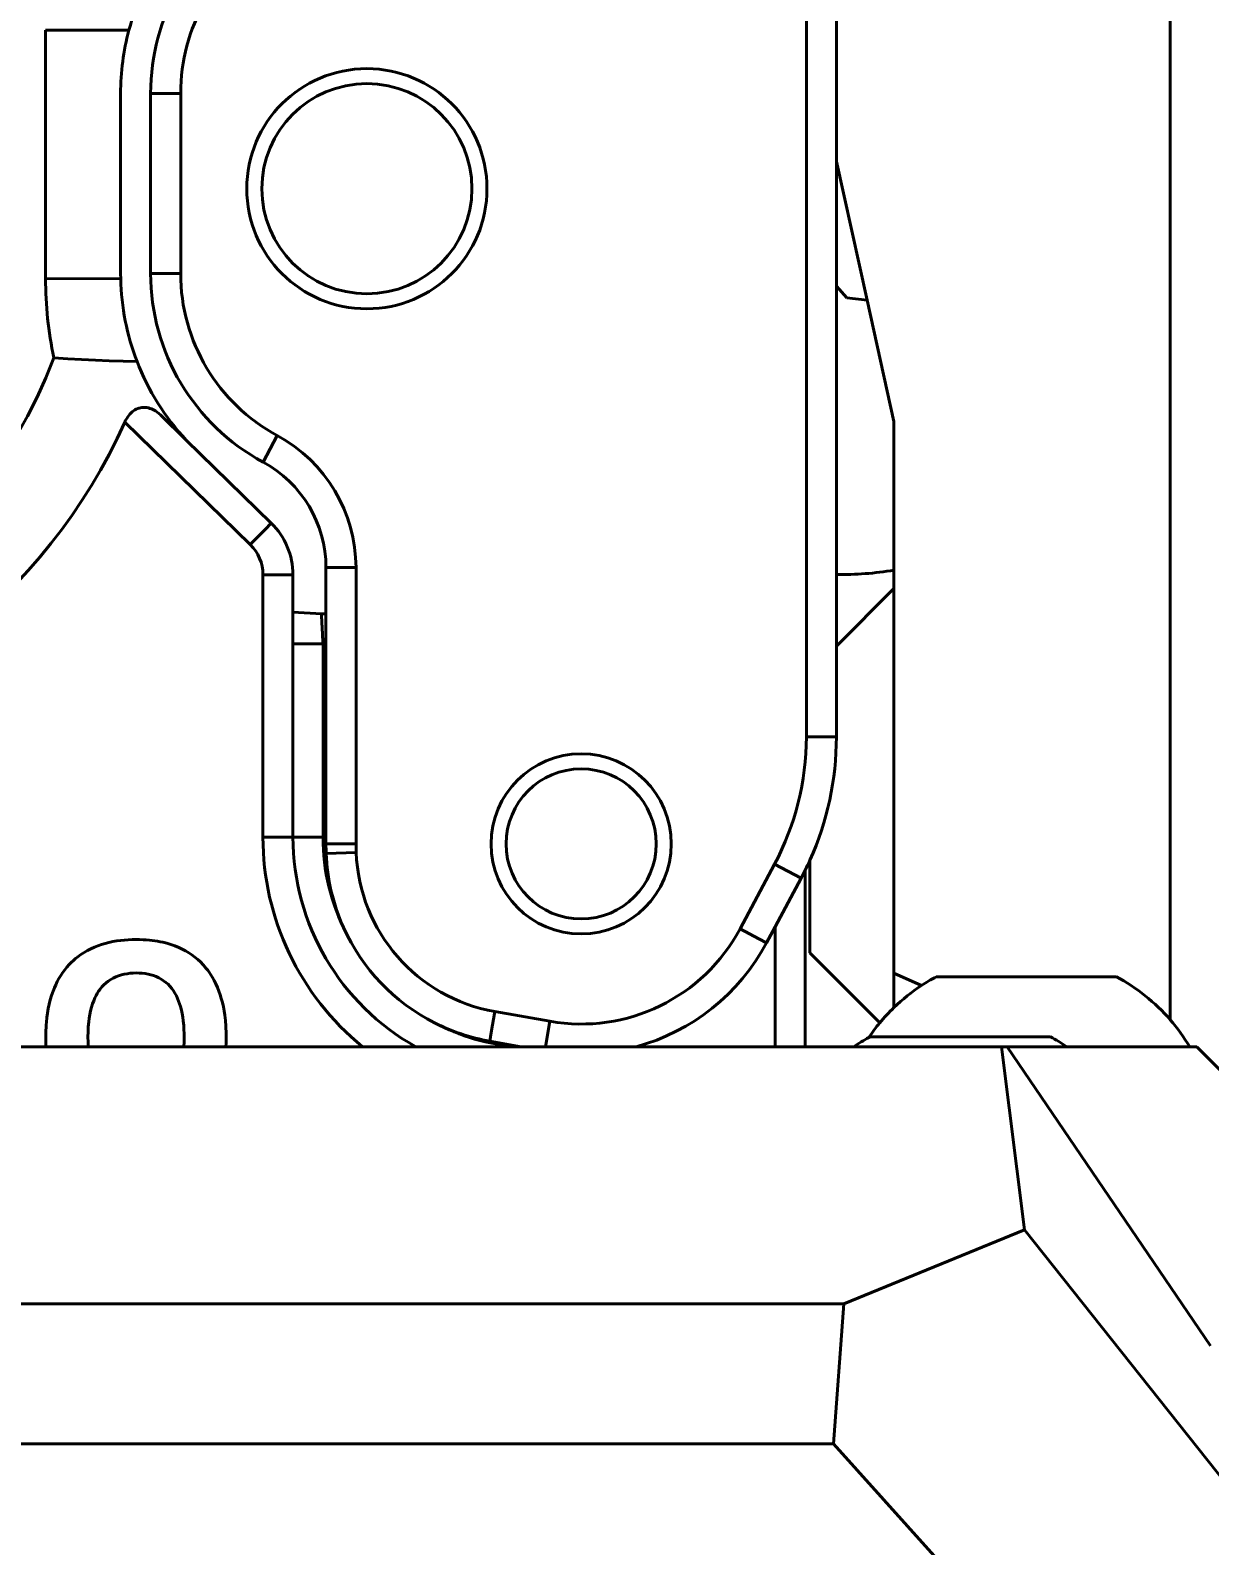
# Model space of a CAD drawing. Header units: millimetres. Extents: x 15 to 415, y 5 to 292.
# Drawn here: x 92.5 to 97.41, y 225.22 to 231.52 of the extents above; entities that cross this region are included whole.
import ezdxf

# ---------------------------------------------------------------- set-up
doc = ezdxf.new("R2010")
doc.units = ezdxf.units.MM
doc.layers.add('Annotations', color=7, linetype='Continuous')
doc.layers.add('Geometries', color=7, linetype='Continuous')
doc.styles.add('Shapr2', font='txt', dxfattribs={"height": 3.3495})
doc.dimstyles.new('ISO-25', dxfattribs={"dimtxt": 2.5, "dimasz": 2.5, "dimexe": 1.25, "dimexo": 0.625, "dimtad": 1, "dimtxsty": 'Standard', "dimcen": 2.5, "dimadec": 0, "dimazin": 0, "dimtfac": 1, "dimtmove": 0, "dimatfit": 3, "dimfxl": 1, "dimarcsym": 0})

# ---------------------------------------------------------------- blocks, each defined once
blk = doc.blocks.new('*D2')
at = {"layer": 'Annotations', "color": 0, "linetype": 'Continuous', "lineweight": 15}
for p, q in [((179.652, 228.9236), (179.652, 184.3288)), ((55.4198, 223.1803), (55.4198, 184.3288)), ((177.152, 185.5788), (57.9198, 185.5788))]:
    blk.add_line(p, q, dxfattribs=at)
at = {"layer": 'Annotations', "color": 0}
for points in [[(57.9198, 185.9955), (57.9198, 185.1621), (55.4198, 185.5788)], [(177.152, 185.1621), (177.152, 185.9955), (179.652, 185.5788)]]:
    blk.add_solid(points, dxfattribs=at)
at = {"layer": 'Defpoints', "color": 0}
for p in [(179.652, 229.5486), (55.4198, 223.8053), (55.4198, 185.5788)]:
    blk.add_point(p, dxfattribs=at)
at = {"layer": 'Annotations', "color": 0, "lineweight": 15, "insert": (117.8778, 188.2725), "char_height": 3.3495, "attachment_point": 5, "style": 'Shapr2'}
blk.add_mtext('\\A1;496,93', dxfattribs=at)

msp = doc.modelspace()

# ---------------------------------------------------------------- linework, layer by layer
at = {"layer": 'Geometries', "linetype": 'Continuous', "lineweight": 40}
for p, q in [((97.2469, 227.4048), (97.2469, 232.7755)), ((95.7319, 232.1891), (95.7319, 228.5823)), ((95.8569, 230.9783), (95.8569, 232.1891)), ((92.5647, 231.5244), (92.9113, 231.5244)), ((92.5647, 231.5244), (92.5647, 230.4908)), ((92.8769, 230.512), (92.8769, 231.262)), ((93.0019, 231.262), (93.0019, 230.512)), ((93.1269, 231.262), (93.0019, 231.262)), ((93.1269, 230.512), (93.1269, 231.262)), ((95.8569, 230.4591), (95.8569, 230.9783)), ((95.8569, 230.9783), (95.9848, 230.4014)), ((92.5647, 230.4908), (92.8771, 230.4901)), ((92.8771, 230.4901), (92.8769, 230.512)), ((93.0385, 230.512), (93.0019, 230.512)), ((93.1269, 230.512), (93.0385, 230.512)), ((95.8569, 229.2583), (95.8569, 230.4591)), ((95.8569, 230.4591), (95.9011, 230.4101)), ((95.9011, 230.4101), (95.9848, 230.4014)), ((95.9848, 230.4014), (96.0968, 229.8963)), ((93.1496, 229.8186), (93.0429, 229.9228)), ((92.8943, 229.8932), (93.4168, 229.3831)), ((96.0968, 229.8963), (96.0968, 229.2764)), ((93.5041, 229.4726), (93.1496, 229.8186)), ((93.4698, 229.727), (93.5292, 229.8369)), ((93.5041, 229.4726), (93.4785, 229.4464)), ((93.4785, 229.4464), (93.4168, 229.3831)), ((93.7319, 229.2872), (93.7319, 229.0945)), ((93.7319, 229.2872), (93.8569, 229.2872)), ((93.8569, 228.137), (93.8569, 229.2872)), ((93.4695, 229.2579), (93.4695, 228.1649)), ((93.5945, 229.2579), (93.4695, 229.2579)), ((93.5945, 229.1016), (93.5945, 229.2579)), ((95.8569, 228.9609), (95.8569, 229.2583)), ((96.0968, 229.2764), (96.0968, 229.2008)), ((96.0968, 229.2008), (95.8569, 228.9609)), ((96.0968, 229.2008), (96.0968, 227.5994)), ((93.713, 229.0955), (93.5945, 229.1017)), ((93.5945, 228.97), (93.5945, 229.1016)), ((93.7319, 229.0945), (93.713, 229.0955)), ((93.7319, 229.0945), (93.7319, 228.9693)), ((93.5945, 228.1649), (93.5945, 228.97)), ((93.5945, 228.97), (93.6311, 228.97)), ((93.6311, 228.97), (93.7195, 228.97)), ((93.7195, 228.1649), (93.7195, 228.97)), ((93.7195, 228.97), (93.7319, 228.9693)), ((93.7319, 228.9693), (93.7319, 228.137)), ((95.8569, 228.5823), (95.8569, 228.9609)), ((95.8569, 228.5823), (95.7319, 228.5823)), ((93.5945, 228.1649), (93.4695, 228.1649)), ((93.5945, 228.1649), (93.7195, 228.1649)), ((93.7319, 228.137), (93.8569, 228.137)), ((93.7326, 228.0971), (93.8575, 228.1018)), ((95.5995, 228.0529), (95.4562, 227.784)), ((95.7098, 227.9941), (95.5995, 228.0529)), ((95.7272, 227.2925), (95.7272, 228.0278)), ((95.7468, 227.684), (95.7468, 228.0692)), ((95.6022, 227.7922), (95.7098, 227.9941)), ((95.5341, 227.7424), (95.4562, 227.784)), ((95.5665, 227.7252), (95.6022, 227.7922)), ((95.6022, 227.7922), (95.6022, 227.2925)), ((95.5665, 227.7252), (95.5341, 227.7424)), ((95.7468, 227.684), (96.0383, 227.3925)), ((96.0968, 227.5994), (96.0968, 227.4555)), ((96.2116, 227.5475), (96.0968, 227.5994)), ((96.2728, 227.584), (97.0228, 227.584)), ((94.4202, 227.3516), (94.4355, 227.4387)), ((94.6642, 227.3984), (94.4355, 227.4387)), ((94.6455, 227.2925), (94.6642, 227.3984)), ((93.3162, 227.3142), (93.3164, 227.3331)), ((94.4138, 227.3156), (94.4202, 227.3516)), ((95.9978, 227.334), (96.7478, 227.334)), ((92.5668, 227.2925), (92.4353, 227.2925)), ((92.5668, 227.2925), (92.7423, 227.2925)), ((92.7423, 227.2925), (93.1399, 227.2925)), ((93.1399, 227.2925), (93.3152, 227.2925)), ((93.8843, 227.2925), (93.3152, 227.2925)), ((93.8843, 227.2925), (94.0636, 227.2925)), ((94.1058, 227.2925), (94.0636, 227.2925)), ((94.1058, 227.2925), (94.1578, 227.2925)), ((94.5277, 227.2925), (94.1578, 227.2925)), ((94.4138, 227.3156), (94.5449, 227.2925)), ((94.5277, 227.2925), (94.5449, 227.2925)), ((94.5449, 227.2925), (94.6455, 227.2925)), ((94.6455, 227.2925), (94.8059, 227.2925)), ((95.0234, 227.2925), (94.8059, 227.2925)), ((95.0234, 227.2925), (95.6022, 227.2925)), ((95.6022, 227.2925), (95.7272, 227.2925)), ((95.7272, 227.2925), (95.9291, 227.2925)), ((95.9291, 227.2925), (95.9674, 227.2925)), ((95.9674, 227.2925), (96.0968, 227.2925)), ((96.0968, 227.2925), (96.5447, 227.2925)), ((96.6403, 226.5306), (96.5447, 227.2925)), ((96.5683, 227.2925), (96.5447, 227.2925)), ((96.5683, 227.2925), (96.7767, 227.2925)), ((97.4143, 226.0474), (96.5683, 227.2925)), ((96.8166, 227.2925), (96.7767, 227.2925)), ((96.8166, 227.2925), (96.9398, 227.2925)), ((97.2469, 227.2925), (96.9398, 227.2925)), ((97.3283, 227.2925), (97.2469, 227.2925)), ((97.3283, 227.2925), (97.3582, 227.2925)), ((97.4857, 227.1649), (97.3582, 227.2925)), ((95.8885, 226.2216), (96.6403, 226.5306)), ((96.6403, 226.5306), (97.5832, 225.3418)), ((87.9601, 226.2216), (95.8885, 226.2216)), ((95.845, 225.6396), (95.8885, 226.2216)), ((95.845, 225.6396), (87.9647, 225.6396)), ((96.689, 224.7018), (95.845, 225.6396))]:
    msp.add_line(p, q, dxfattribs=at)
at = {"layer": 'Geometries', "linetype": 'Continuous', "lineweight": 40, "flags": 128}
for points in [[(92.9113, 231.5244), (92.9174, 231.5461), (92.9239, 231.5678), (92.931, 231.5894), (92.9386, 231.6111), (92.9468, 231.6327), (92.9555, 231.6541), (92.9593, 231.6632)], [(92.9452, 230.1454), (92.8874, 230.1465), (92.8297, 230.1483), (92.772, 230.1506), (92.7144, 230.1534), (92.6567, 230.1569), (92.5992, 230.1608)], [(93.0429, 229.9228), (93.0361, 229.9291), (93.0289, 229.9348), (93.0215, 229.9399), (93.0137, 229.9443), (93.0055, 229.9481), (92.999, 229.9504), (92.9923, 229.9523), (92.9854, 229.9536), (92.9784, 229.9543), (92.9712, 229.9543), (92.9655, 229.9538), (92.9597, 229.9529), (92.9539, 229.9514), (92.948, 229.9494), (92.9422, 229.9469), (92.9365, 229.9438), (92.9309, 229.9401), (92.9253, 229.9358), (92.92, 229.931), (92.915, 229.9258), (92.9105, 229.9204), (92.9064, 229.9148), (92.9025, 229.9088), (92.8989, 229.9026), (92.8965, 229.8979), (92.8943, 229.8932)], [(93.7149, 229.0587), (93.7145, 229.0654), (93.7142, 229.0715), (93.7139, 229.077), (93.7137, 229.0818), (93.7135, 229.0859), (93.7133, 229.0893), (93.7132, 229.092), (93.7131, 229.0939), (93.713, 229.0951), (93.713, 229.0955)], [(93.7195, 228.97), (93.719, 228.9798), (93.7185, 228.9896), (93.718, 228.9993), (93.7175, 229.0087), (93.717, 229.018), (93.7165, 229.027), (93.7161, 229.0356), (93.7157, 229.0437), (93.7153, 229.0515), (93.7149, 229.0587)], [(93.2201, 227.634), (93.2092, 227.6453), (93.1978, 227.6559), (93.1859, 227.6659), (93.1735, 227.6752), (93.1606, 227.6838), (93.1472, 227.6918), (93.1333, 227.6991), (93.1191, 227.7058), (93.1027, 227.7124), (93.0861, 227.7182), (93.0691, 227.7232), (93.052, 227.7274), (93.0411, 227.7297), (93.0302, 227.7317), (93.0192, 227.7334), (93.0082, 227.7348), (92.9969, 227.7361), (92.9839, 227.7372), (92.9702, 227.738), (92.9557, 227.7386), (92.9406, 227.7388), (92.9249, 227.7385), (92.9087, 227.7378), (92.893, 227.7367), (92.8771, 227.735), (92.8609, 227.7328), (92.8447, 227.73), (92.8283, 227.7266), (92.8128, 227.7227), (92.7974, 227.7181), (92.7824, 227.713), (92.7675, 227.7071), (92.753, 227.7005), (92.7388, 227.6932), (92.7249, 227.6852), (92.7115, 227.6765), (92.6986, 227.6671), (92.6893, 227.6596), (92.6802, 227.6516), (92.6715, 227.6434), (92.6673, 227.6391), (92.6652, 227.637), (92.6641, 227.6359), (92.6636, 227.6353), (92.6634, 227.6351), (92.6632, 227.6349), (92.6632, 227.6349), (92.6631, 227.6348), (92.6631, 227.6348), (92.6631, 227.6348)], [(92.6631, 227.6348), (92.6533, 227.6238), (92.6441, 227.6125), (92.6355, 227.6007), (92.6275, 227.5886), (92.62, 227.5761), (92.6131, 227.5635), (92.6068, 227.5506), (92.601, 227.5374), (92.5957, 227.5239), (92.5896, 227.5061), (92.5842, 227.488), (92.5797, 227.4697), (92.5758, 227.4512), (92.5727, 227.4325), (92.5702, 227.4138), (92.5683, 227.395), (92.5674, 227.384), (92.5667, 227.3722), (92.5661, 227.3596), (92.5657, 227.3464), (92.5656, 227.3327), (92.5658, 227.3184), (92.5662, 227.3037), (92.5667, 227.2925)], [(92.7916, 227.5322), (92.7992, 227.5416), (92.8075, 227.5504), (92.8163, 227.5585), (92.8257, 227.5659), (92.8358, 227.5727), (92.8464, 227.5786), (92.8573, 227.5838), (92.8686, 227.5881), (92.8801, 227.5917), (92.8919, 227.5945), (92.904, 227.5967), (92.9164, 227.5982), (92.9291, 227.5992), (92.9419, 227.5995), (92.9546, 227.5992), (92.9671, 227.5983), (92.9792, 227.5969), (92.991, 227.5949), (93.0025, 227.5922), (93.0139, 227.5888), (93.0249, 227.5846), (93.0357, 227.5797), (93.0462, 227.574), (93.0561, 227.5675), (93.0655, 227.5604), (93.0742, 227.5525), (93.0824, 227.544), (93.0899, 227.5348), (93.0969, 227.5251), (93.1032, 227.515), (93.1089, 227.5045), (93.114, 227.4937), (93.1185, 227.4826), (93.1225, 227.4714), (93.126, 227.4599), (93.1298, 227.4452), (93.133, 227.4304), (93.1355, 227.4153), (93.1375, 227.4003), (93.1386, 227.3906), (93.1394, 227.381), (93.14, 227.3714), (93.1406, 227.3611), (93.141, 227.3499), (93.1412, 227.3379), (93.1412, 227.3253), (93.1408, 227.3107), (93.1401, 227.2955), (93.1399, 227.2925)], [(93.3156, 227.3681), (93.315, 227.3785), (93.3132, 227.4012), (93.3106, 227.4238), (93.3079, 227.4415), (93.3047, 227.4591), (93.3008, 227.4765), (93.2962, 227.4936), (93.2915, 227.5091), (93.2862, 227.5243), (93.2803, 227.5392), (93.2737, 227.5539), (93.2665, 227.5683), (93.2599, 227.5801), (93.2529, 227.5915), (93.2454, 227.6027), (93.2395, 227.6108), (93.2333, 227.6188), (93.2268, 227.6265), (93.2235, 227.6303), (93.2218, 227.6322), (93.221, 227.6331), (93.2206, 227.6336), (93.2203, 227.6338), (93.2202, 227.6339), (93.2202, 227.634), (93.2201, 227.634), (93.2201, 227.634), (93.2201, 227.634)], [(92.741, 227.3331), (92.7413, 227.3541), (92.7424, 227.3752), (92.7443, 227.3962), (92.7463, 227.4117), (92.7489, 227.4271), (92.7521, 227.4424), (92.756, 227.4575), (92.76, 227.4705), (92.7647, 227.4834), (92.7701, 227.4959), (92.7747, 227.5054), (92.7798, 227.5146), (92.7854, 227.5236), (92.7885, 227.5279), (92.7902, 227.5303), (92.791, 227.5314), (92.7913, 227.5319), (92.7915, 227.5321), (92.7916, 227.5322), (92.7916, 227.5322), (92.7916, 227.5322), (92.7916, 227.5322)], [(92.7423, 227.2925), (92.7413, 227.3111), (92.741, 227.3331)], [(93.3164, 227.3331), (93.3161, 227.3557), (93.3156, 227.3681)], [(93.3153, 227.2925), (93.316, 227.3093), (93.3162, 227.3142)]]:
    msp.add_lwpolyline(points, dxfattribs=at)
at = {"layer": 'Geometries', "linetype": 'Continuous', "lineweight": 40}
for centre, radius in [((93.9022, 230.8649), 0.5), ((93.9022, 230.8649), 0.4375), ((94.7944, 228.137), 0.375), ((94.7944, 228.137), 0.3125)]:
    msp.add_circle(centre, radius, dxfattribs=at)
for centre, radius, start, end in [((90.7272, 230.8649), 2, 22.71913, 339.38758), ((93.8944, 231.262), 0.8925, 120.73449, 180), ((93.8944, 231.262), 0.7675, 120.76323, 180), ((93.8944, 231.262), 1.0175, 165.05276, 180), ((94.0988, 230.4843), 1.5341, 179.75439, 192.1704), ((93.8944, 230.512), 1.0175, 181.23368, 201.11538), ((93.8944, 230.512), 0.8925, 180, 241.59096), ((93.8944, 230.512), 0.7675, 180, 241.59096), ((93.8944, 230.512), 1.0175, 201.11547, 223.0083), ((90.7272, 230.8649), 2.375, 222.11556, 335.84881), ((93.2319, 229.2872), 0.625, 0, 61.59096), ((93.2319, 229.2872), 0.5, 0, 61.59096), ((93.2945, 229.2579), 0.3, 0, 45.68773), ((93.2945, 229.2579), 0.175, 0, 45.68773), ((94.6069, 228.5823), 1.125, 331.92751, 0), ((94.6069, 228.5823), 1.25, 335.76795, 0), ((94.5945, 228.1649), 1.125, 180, 230.85113), ((94.5945, 228.1649), 1, 180, 240.74422), ((94.5945, 228.1649), 0.875, 180, 207.12967), ((94.7944, 228.137), 1.0625, 180, 182.15318), ((94.5571, 228.1281), 0.825, 182.15318, 204.27983), ((94.7944, 228.137), 0.9375, 180, 182.15318), ((94.5571, 228.1281), 0.7, 182.15318, 260), ((94.6069, 228.5823), 1.25, 331.92751, 333.66854), ((94.6069, 228.5823), 1.25, 333.66854, 335.76795), ((94.5571, 228.1281), 0.825, 204.27983, 243.08221), ((94.7944, 228.137), 0.75, 260.00046, 331.92808), ((94.7944, 228.137), 0.875, 285.17187, 331.92806), ((96.6478, 226.8853), 0.793, 118.22268, 123.371), ((96.6478, 226.8853), 0.793, 40.92837, 61.77736), ((96.6478, 226.8853), 0.793, 123.371, 134.02147), ((96.6478, 226.8853), 0.793, 134.02147, 140.23677), ((94.5571, 228.1281), 0.825, 243.08221, 260), ((94.5945, 228.1649), 0.875, 241.98971, 265.62188), ((96.6478, 226.8853), 0.793, 140.23677, 145.82632), ((96.6478, 226.8853), 0.793, 30.89768, 40.92837), ((96.3728, 226.6353), 0.793, 118.72106, 124.02713), ((96.3728, 226.6353), 0.793, 118.22268, 118.72106), ((96.3728, 226.6353), 0.793, 55.97287, 61.77736)]:
    msp.add_arc(centre, radius, start, end, dxfattribs=at)
msp.add_ellipse((95.8736, 230.6332), major_axis=(-1.3696, 0.1213), ratio=0.999995, start_param=1.646948, end_param=1.822115, dxfattribs=at)

# ---------------------------------------------------------------- dimensions: what is measured, and where the dimension line sits
at = {"layer": 'Annotations', "linetype": 'Continuous', "lineweight": 15}
dim = msp.add_linear_dim(base=(55.4198, 185.5788), p1=(179.652, 229.5486), p2=(55.4198, 223.8053), dimstyle='ISO-25', override={"dimscale": 1, "dimgap": 0.7, "dimdec": 2, "dimlfac": 4, "dimrnd": 0.01, "dimzin": 8, "dimdsep": 44, "dimtxsty": 'Shapr2', "dimse1": 0, "dimse2": 0, "dimadec": 2, "dimtol": 0, "dimlim": 0, "dimtp": 0, "dimtm": 0, "dimtfac": 0.6, "dimtdec": 8, "dimfrac": 2, "dimtolj": 1, "dimlwd": 15, "dimlwe": 15}, dxfattribs=at)
dim.commit()
dim.dimension.update_dxf_attribs({"geometry": '*D2', "text_midpoint": (117.8778, 185.5788), "dimtype": 160})

doc.saveas('drawing.dxf')
